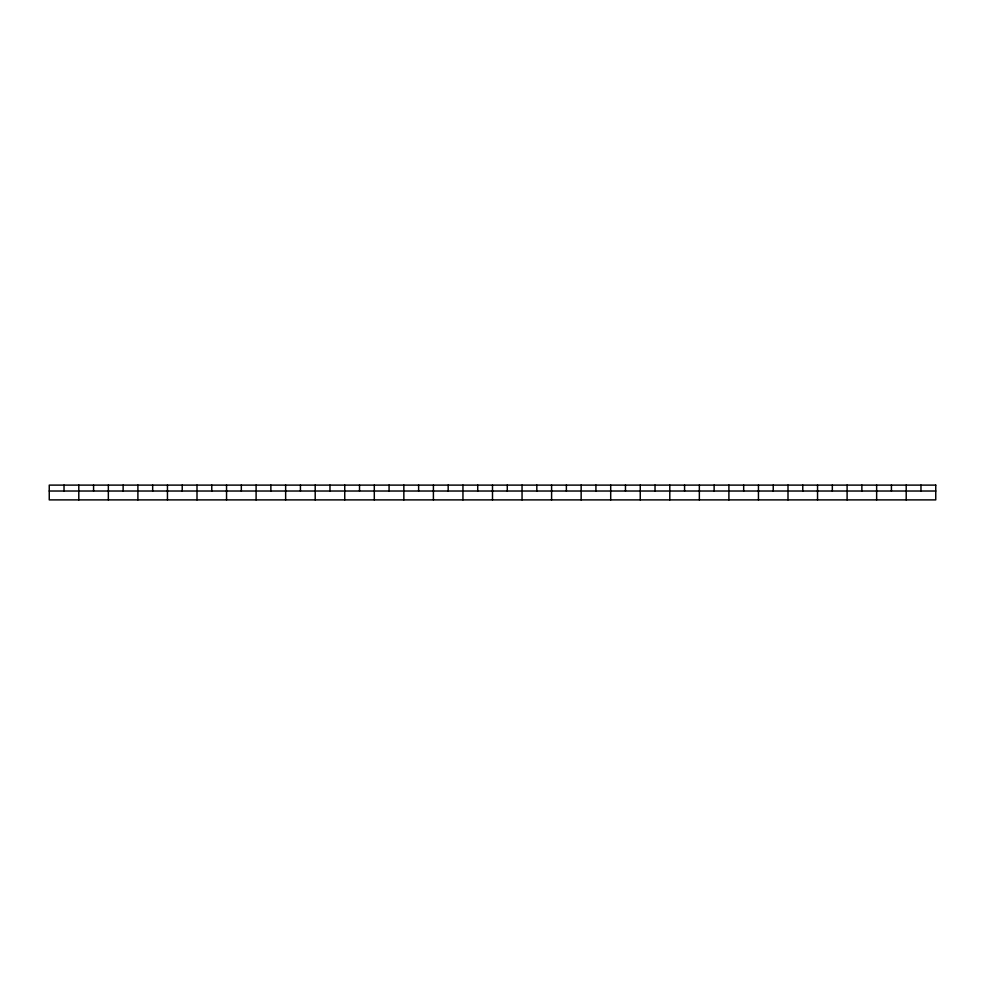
<?xml version="1.0" encoding="UTF-8"?>
<svg xmlns="http://www.w3.org/2000/svg" width="985" height="985" viewBox="0 0 985 985"><rect width="100%" height="100%" fill="white"/><g stroke="black" fill="none" stroke-linecap="round" stroke-linejoin="round"><path stroke-width="1.48" d="M49.25 491.022L935.75 491.022M920.975 485.112L920.975 491.022M906.2 485.112L906.2 499.887M891.425 485.112L891.425 491.022M876.65 485.112L876.65 499.887M861.875 485.112L861.875 491.022M847.1 485.112L847.1 499.887M832.325 485.112L832.325 491.022M817.55 485.112L817.55 499.887M802.775 485.112L802.775 491.022M788 485.112L788 499.887M773.225 485.112L773.225 491.022M758.45 485.112L758.45 499.887M743.675 485.112L743.675 491.022M728.9 485.112L728.9 499.887M714.125 485.112L714.125 491.022M699.35 485.112L699.35 499.887M684.575 485.112L684.575 491.022M669.8 485.112L669.8 499.887M655.025 485.112L655.025 491.022M640.25 485.112L640.25 499.887M625.475 485.112L625.475 491.022M610.7 485.112L610.7 499.887M595.925 485.112L595.925 491.022M581.15 485.112L581.15 499.887M566.375 485.112L566.375 491.022M551.6 485.112L551.6 499.887M536.825 485.112L536.825 491.022M522.05 485.112L522.05 499.887M507.275 485.112L507.275 491.022M492.5 485.112L492.5 499.887M477.725 485.112L477.725 491.022M462.95 485.112L462.95 499.887M448.175 485.112L448.175 491.022M433.4 485.112L433.4 499.887M418.625 485.112L418.625 491.022M403.85 485.112L403.85 499.887M389.075 485.112L389.075 491.022M374.3 485.112L374.3 499.887M359.525 485.112L359.525 491.022M344.75 485.112L344.75 499.887M329.975 485.112L329.975 491.022M315.2 485.112L315.2 499.887M300.425 485.112L300.425 491.022M285.65 485.112L285.65 499.887M270.875 485.112L270.875 491.022M256.1 485.112L256.1 499.887M241.325 485.112L241.325 491.022M226.55 485.112L226.55 499.887M211.775 485.112L211.775 491.022M197 485.112L197 499.887M182.225 485.112L182.225 491.022M167.45 485.112L167.45 499.887M152.675 485.112L152.675 491.022M137.9 485.112L137.9 499.887M123.125 485.112L123.125 491.022M108.35 485.112L108.35 499.887M93.575 485.112L93.575 491.022M78.8 485.112L78.8 499.887M64.025 485.112L64.025 491.022M935.75 485.112L49.25 485.112L49.25 499.887L935.75 499.887L935.75 485.112"/></g></svg>
